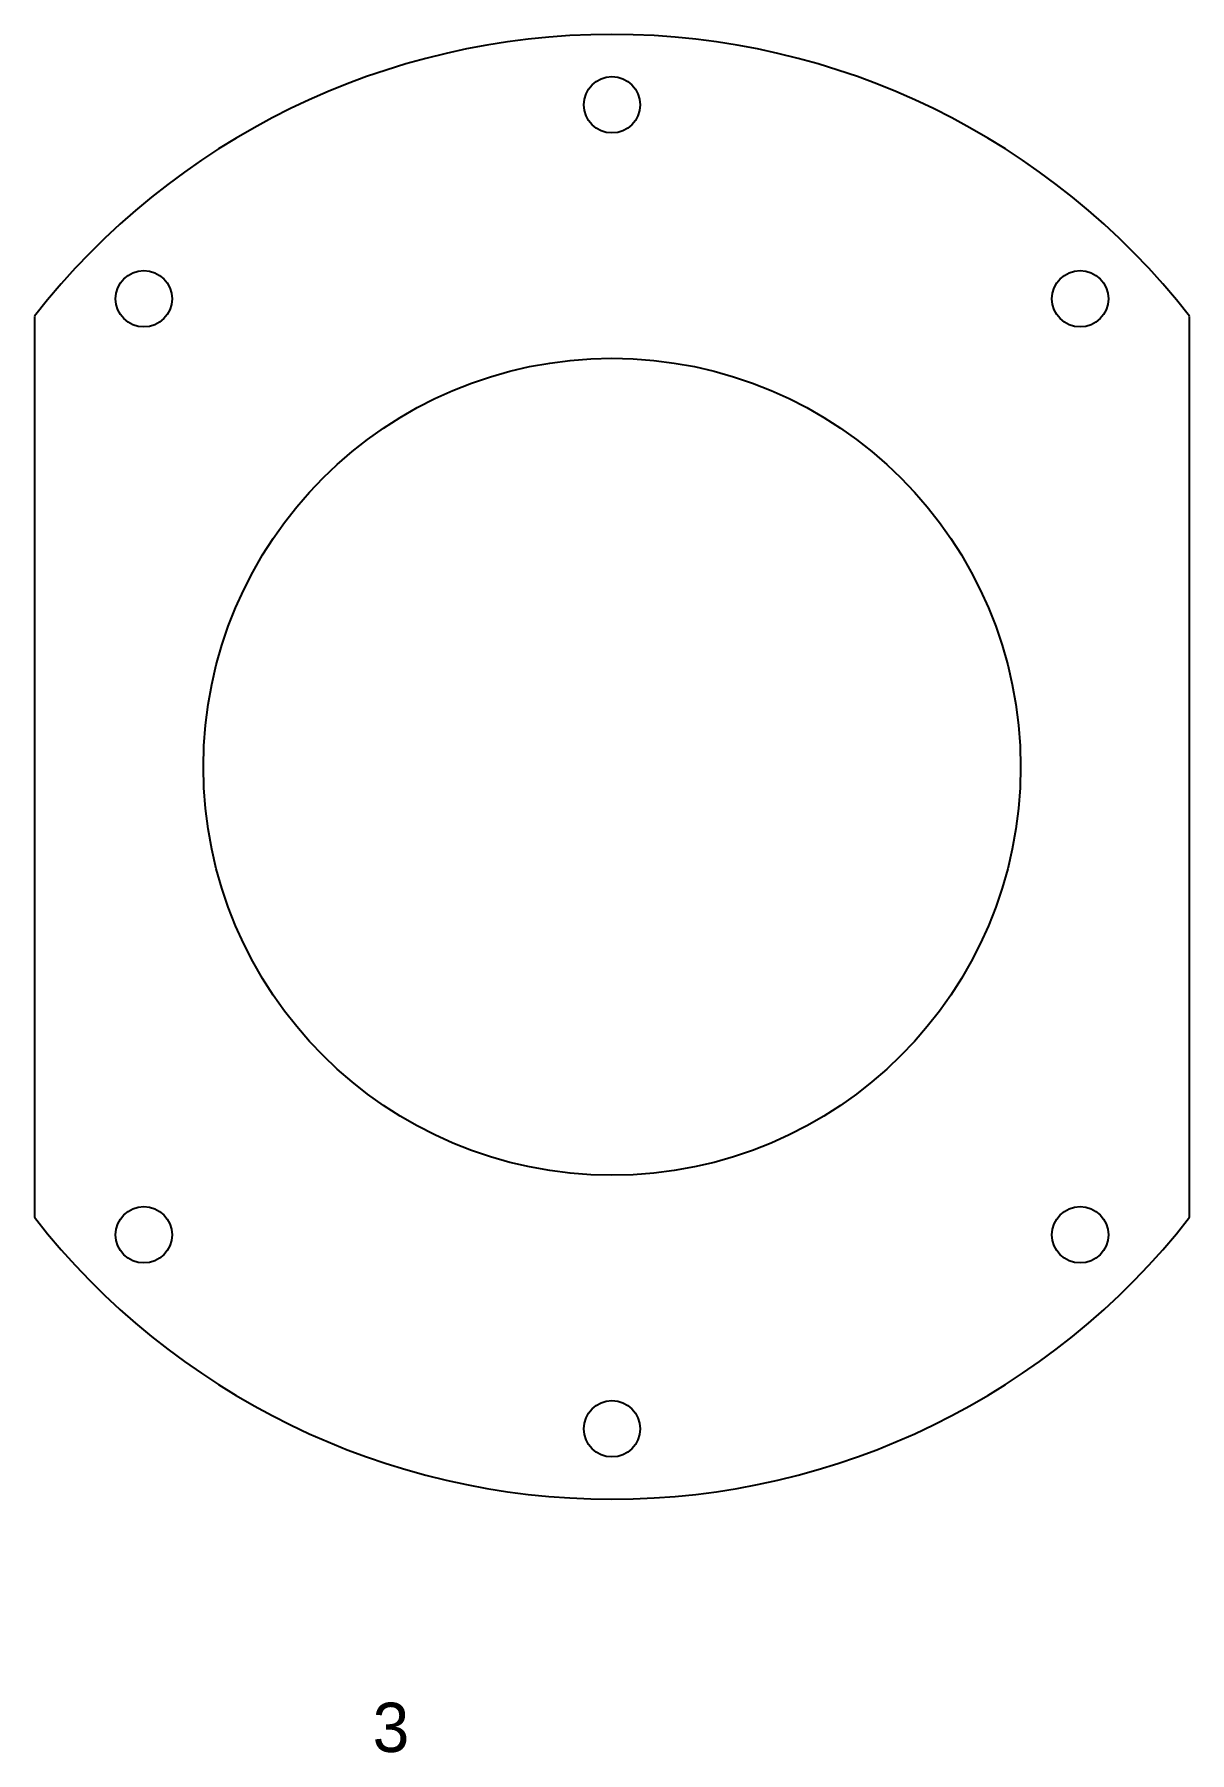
# Model space of a CAD drawing. Header units: millimetres. Extents: x -41 to 41, y -70 to 52.
import ezdxf

# ---------------------------------------------------------------- set-up
doc = ezdxf.new("R2010")
doc.units = ezdxf.units.MM

msp = doc.modelspace()

# ---------------------------------------------------------------- linework, layer by layer
at = {"color": 7, "linetype": 'Continuous', "lineweight": 25}
for p, q in [((-41, 31.98), (-41, -31.98)), ((41, -31.98), (41, 31.98))]:
    msp.add_line(p, q, dxfattribs=at)
for centre, radius in [((0, 47), 2), ((-33.23, 33.23), 2), ((33.23, 33.23), 2), ((0, 0), 29), ((-33.23, -33.23), 2), ((33.23, -33.23), 2), ((0, -47), 2)]:
    msp.add_circle(centre, radius, dxfattribs=at)
for start, end in [(37.958, 142.042), (217.958, 322.042)]:
    msp.add_arc((0, 0), 52, start, end, dxfattribs=at)

# ---------------------------------------------------------------- texts
at = {"insert": (-16.99, -66.45), "char_height": 3.5, "attachment_point": 1}
msp.add_mtext_dynamic_manual_height_columns('3', width=47.8044, gutter_width=17.5, heights=[0], dxfattribs=at)

doc.saveas('drawing.dxf')
